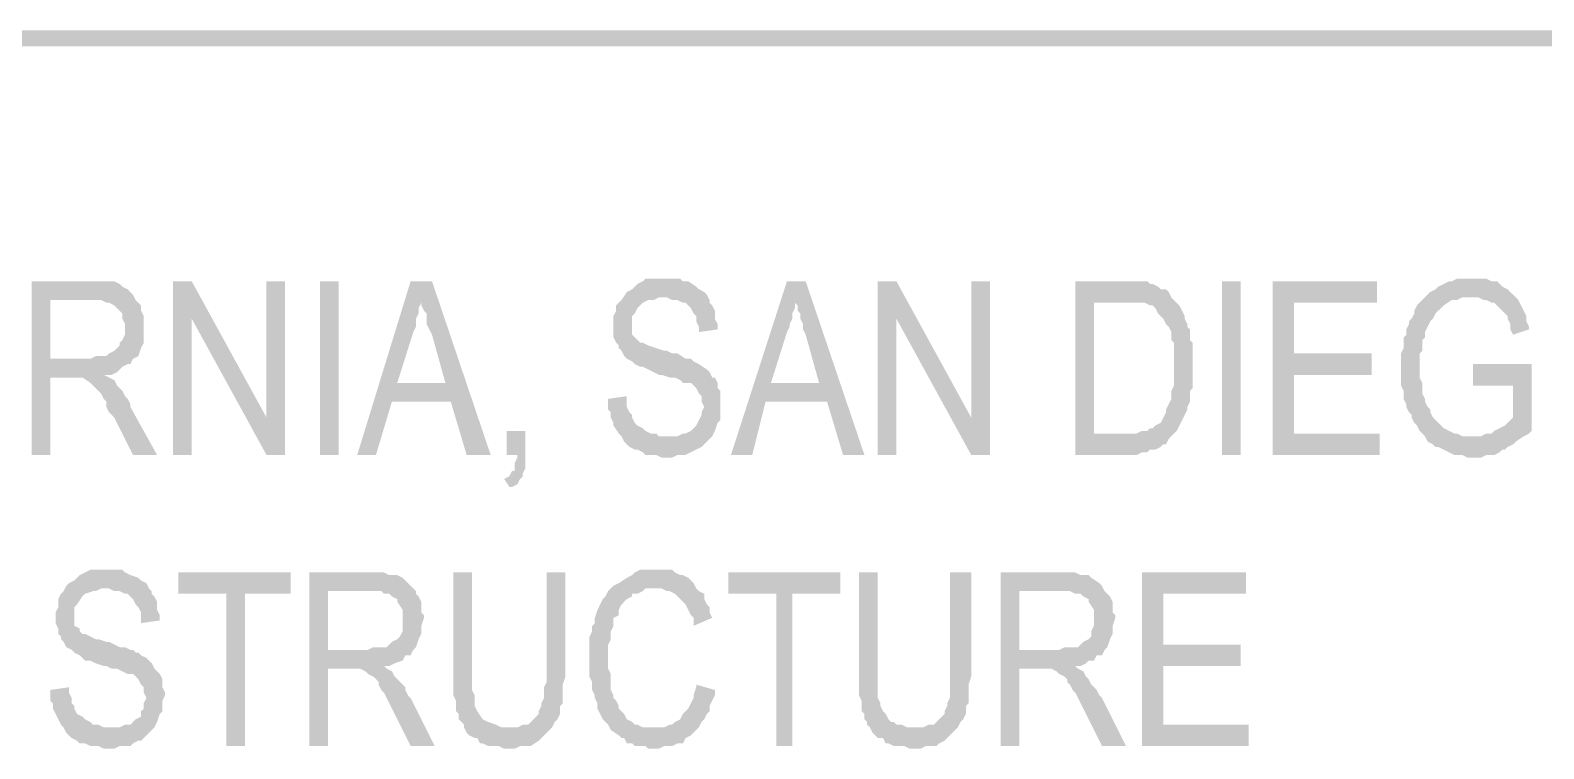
# Model space of a CAD drawing. Header units: inches. Extents: x -186 to 186, y -282 to 282.
# Drawn here: x 39.94 to 60.94, y -267.85 to -257.89 of the extents above; entities that cross this region are included whole.
import ezdxf

# ---------------------------------------------------------------- set-up
doc = ezdxf.new("R2010")
doc.units = ezdxf.units.IN
doc.header["$MEASUREMENT"] = 0
doc.layers.add('H', color=7, linetype='CONTINUOUS', lineweight=100)

msp = doc.modelspace()

# ---------------------------------------------------------------- hatches: boundary and pattern name
at = {"layer": 'H', "linetype": 'Continuous'}
for points in [[(186.111, -257.889), (-185.889, -258.111), (-186.111, -257.889)], [(185.889, -258.111), (186.111, -257.889), (-185.889, -258.111)], [(40.815, -261.37), (39.963, -261.37), (39.963, -263.778), (40.222, -263.778), (40.222, -262.704), (40.519, -262.704), (40.963, -262.667), (41, -262.667), (41.074, -262.667), (41.148, -262.63), (41.222, -262.556), (41.296, -262.519), (41.333, -262.519), (41.37, -262.444), (40.222, -262.444), (40.222, -261.63), (40.852, -261.63), (41.407, -261.63), (41.37, -261.556), (41.333, -261.519), (41.296, -261.481), (41.222, -261.444), (41.185, -261.407), (41.111, -261.37), (41.037, -261.37), (41, -261.37), (40.889, -261.37)], [(42.185, -261.37), (41.926, -261.37), (41.926, -263.778), (42.185, -263.778), (42.185, -261.889)], [(42.185, -261.37), (42.185, -261.889), (43.222, -263.778), (43.222, -263.259)], [(43.481, -261.37), (43.222, -261.37), (43.222, -263.259), (43.222, -263.778), (43.481, -263.778)], [(43.963, -263.778), (44.222, -263.778), (44.222, -261.37), (43.963, -261.37)], [(45.519, -261.37), (45.222, -261.37), (44.481, -263.778), (44.741, -263.778), (44.963, -263.037), (45.778, -263.037), (45.037, -262.778), (45.259, -262.074), (45.296, -262), (45.296, -261.963), (45.296, -261.889), (45.333, -261.815), (45.333, -261.741), (45.37, -261.667), (45.37, -261.63)], [(45.519, -261.37), (45.37, -261.63), (45.37, -261.667), (45.37, -261.704), (45.407, -261.778), (45.444, -261.815), (45.444, -261.889), (45.444, -261.963), (45.481, -262.037), (45.519, -262.111), (45.704, -262.778), (45.037, -262.778), (45.778, -263.037), (46, -263.778), (46.333, -263.778)], [(48.741, -261.333), (48.704, -261.333), (48.63, -261.333), (48.556, -261.333), (48.481, -261.333), (48.444, -261.37), (48.37, -261.407), (48.333, -261.444), (48.296, -261.481), (48.222, -261.519), (48.148, -261.63), (48.111, -261.667), (48.074, -261.704), (48.074, -261.778), (48.037, -261.852), (48.037, -261.889), (48.037, -262.074), (48.037, -262.148), (48.074, -262.222), (48.111, -262.259), (48.111, -262.296), (48.148, -262.333), (48.185, -262.407), (48.222, -262.444), (48.296, -262.481), (48.333, -262.519), (48.407, -262.556), (48.444, -262.556), (48.519, -262.593), (48.667, -262.667), (48.704, -262.667), (48.815, -262.704), (48.889, -262.704), (48.963, -262.741), (49, -262.778), (49.037, -262.778), (49.111, -262.778), (49.148, -262.815), (49.185, -262.852), (49.222, -262.926), (49.259, -262.963), (49.259, -263.037), (49.296, -263.111), (49.259, -263.185), (49.259, -263.222), (49.222, -263.296), (49.185, -263.37), (49.148, -263.407), (49.111, -263.444), (49.037, -263.481), (49, -263.481), (48.926, -263.519), (48.852, -263.519), (48.778, -263.519), (48.148, -263.519), (48.185, -263.593), (48.222, -263.63), (48.259, -263.667), (48.333, -263.704), (48.37, -263.704), (48.444, -263.741), (48.481, -263.778), (48.556, -263.778), (48.63, -263.778), (48.704, -263.815), (48.852, -263.815), (48.926, -263.778), (49, -263.778), (49.037, -263.778), (49.111, -263.741), (49.185, -263.704), (49.259, -263.667), (49.296, -263.63), (49.37, -263.556), (49.407, -263.519), (49.444, -263.444), (49.481, -263.333), (49.519, -263.296), (49.519, -263.222), (49.519, -263.148), (49.519, -263.074), (49.519, -263.037), (49.519, -262.963), (49.519, -262.889), (49.481, -262.852), (49.481, -262.778), (49.444, -262.704), (49.407, -262.704), (49.37, -262.63), (49.333, -262.593), (49.222, -262.519), (49.148, -262.481), (49.111, -262.444), (49.037, -262.444), (48.926, -262.37), (48.852, -262.37), (48.778, -262.333), (48.741, -262.333), (48.63, -262.296), (48.519, -262.259), (48.444, -262.222), (48.407, -262.222), (48.37, -262.185), (48.333, -262.148), (48.296, -262.111), (48.296, -262.037), (48.296, -261.926), (48.296, -261.852), (48.333, -261.815), (48.37, -261.741), (48.407, -261.704), (48.444, -261.667), (48.519, -261.63), (48.593, -261.63), (48.667, -261.593), (48.741, -261.593), (49.333, -261.556), (49.296, -261.519), (49.222, -261.481), (49.185, -261.444), (49.074, -261.37), (49, -261.37), (48.963, -261.333), (48.889, -261.333), (48.815, -261.333)], [(50.704, -261.37), (50.444, -261.37), (49.667, -263.778), (49.963, -263.778), (50.148, -263.037), (51, -263.037), (50.222, -262.778), (50.444, -262.074), (50.481, -262), (50.481, -261.963), (50.519, -261.889), (50.519, -261.815), (50.556, -261.741), (50.556, -261.667), (50.556, -261.63)], [(50.704, -261.37), (50.556, -261.63), (50.556, -261.667), (50.593, -261.704), (50.593, -261.778), (50.63, -261.815), (50.63, -261.889), (50.667, -261.963), (50.667, -262.037), (50.704, -262.111), (50.889, -262.778), (50.222, -262.778), (51, -263.037), (51.222, -263.778), (51.519, -263.778)], [(51.963, -261.37), (51.704, -261.37), (51.704, -263.778), (51.963, -263.778), (51.963, -261.889)], [(51.963, -261.37), (51.963, -261.889), (53, -263.778), (53, -263.259)], [(53.259, -261.37), (53, -261.37), (53, -263.259), (53, -263.778), (53.259, -263.778)], [(55.148, -261.37), (54.444, -261.37), (54.444, -263.778), (55.296, -263.778), (55.37, -263.741), (55.444, -263.741), (55.481, -263.704), (55.556, -263.704), (55.63, -263.667), (55.667, -263.63), (55.704, -263.63), (55.741, -263.556), (55.778, -263.519), (55.815, -263.481), (54.704, -263.481), (54.704, -261.667), (55.148, -261.667), (55.815, -261.63), (55.778, -261.593), (55.741, -261.519), (55.704, -261.481), (55.63, -261.481), (55.593, -261.444), (55.519, -261.407), (55.481, -261.407), (55.444, -261.37), (55.37, -261.37), (55.296, -261.37), (55.222, -261.37)], [(56.481, -263.778), (56.741, -263.778), (56.741, -261.37), (56.481, -261.37)], [(58.63, -261.37), (57.185, -261.37), (57.185, -263.778), (58.667, -263.778), (58.667, -263.481), (57.481, -263.481), (57.481, -262.667), (58.556, -262.667), (58.556, -262.37), (57.481, -262.37), (57.481, -261.667), (58.63, -261.667)], [(59.963, -261.333), (59.889, -261.333), (59.815, -261.333), (59.741, -261.333), (59.667, -261.37), (59.63, -261.37), (59.556, -261.407), (59.481, -261.444), (59.444, -261.481), (59.37, -261.519), (59.333, -261.556), (59.296, -261.593), (59.185, -261.704), (59.148, -261.778), (59.148, -261.815), (59.111, -261.889), (59.074, -261.926), (59.074, -261.963), (59.037, -262.037), (59.037, -262.111), (59, -262.148), (59, -262.222), (59, -262.296), (58.963, -262.37), (58.963, -262.444), (58.963, -262.481), (58.963, -262.593), (58.963, -262.667), (58.963, -262.815), (59, -262.889), (59, -262.963), (59, -263), (59.037, -263.074), (59.037, -263.111), (59.074, -263.185), (59.111, -263.222), (59.111, -263.259), (59.148, -263.333), (59.185, -263.37), (59.222, -263.444), (59.259, -263.481), (59.296, -263.519), (59.333, -263.593), (59.407, -263.63), (59.444, -263.667), (59.481, -263.667), (59.556, -263.704), (59.63, -263.741), (59.704, -263.778), (59.778, -263.778), (59.815, -263.778), (59.889, -263.815), (60.074, -263.815), (60.148, -263.778), (60.185, -263.778), (60.259, -263.778), (60.333, -263.741), (60.37, -263.704), (60.407, -263.704), (60.444, -263.667), (60.519, -263.63), (60.556, -263.593), (60.667, -263.519), (59.963, -263.519), (59.889, -263.519), (59.815, -263.519), (59.741, -263.481), (59.704, -263.481), (59.63, -263.444), (59.556, -263.407), (59.519, -263.37), (59.481, -263.333), (59.444, -263.296), (59.407, -263.259), (59.37, -263.185), (59.37, -263.148), (59.333, -263.111), (59.296, -263.037), (59.296, -263), (59.259, -262.926), (59.259, -262.852), (59.259, -262.778), (59.222, -262.704), (59.222, -262.63), (59.222, -262.556), (59.222, -262.519), (59.222, -262.37), (59.259, -262.333), (59.259, -262.259), (59.259, -262.185), (59.296, -262.148), (59.296, -262.074), (59.333, -262), (59.37, -261.926), (59.407, -261.889), (59.444, -261.815), (59.481, -261.778), (59.519, -261.741), (59.556, -261.704), (59.667, -261.63), (59.741, -261.63), (59.815, -261.593), (59.852, -261.593), (59.963, -261.593), (60.519, -261.556), (60.481, -261.519), (60.444, -261.481), (60.37, -261.444), (60.333, -261.407), (60.296, -261.37), (60.222, -261.37), (60.148, -261.333), (60.111, -261.333), (60.037, -261.333)], [(41.407, -261.63), (40.852, -261.63), (40.926, -261.63), (41, -261.667), (41.037, -261.667), (41.111, -261.704), (41.148, -261.741), (41.185, -261.778), (41.222, -261.815), (41.222, -261.889), (41.259, -261.963), (41.259, -262.111), (41.222, -262.185), (41.185, -262.222), (41.185, -262.259), (41.148, -262.296), (41.111, -262.333), (41.037, -262.37), (41, -262.407), (40.926, -262.407), (40.852, -262.407), (40.778, -262.444), (40.222, -262.444), (41.37, -262.444), (41.444, -262.407), (41.481, -262.296), (41.519, -262.222), (41.519, -262.148), (41.519, -262.111), (41.519, -262), (41.519, -261.963), (41.519, -261.889), (41.519, -261.852), (41.481, -261.778), (41.481, -261.704), (41.444, -261.667)], [(49.333, -261.556), (48.741, -261.593), (48.778, -261.593), (48.852, -261.63), (48.926, -261.63), (49, -261.667), (49.037, -261.667), (49.074, -261.704), (49.111, -261.741), (49.148, -261.815), (49.185, -261.852), (49.185, -261.926), (49.222, -262), (49.222, -262.074), (49.481, -262.037), (49.481, -261.963), (49.444, -261.889), (49.444, -261.852), (49.444, -261.778), (49.407, -261.704), (49.37, -261.667), (49.37, -261.63)], [(55.815, -261.63), (55.148, -261.667), (55.296, -261.667), (55.37, -261.667), (55.407, -261.667), (55.481, -261.704), (55.519, -261.704), (55.556, -261.741), (55.593, -261.815), (55.63, -261.852), (55.667, -261.889), (55.704, -261.963), (55.741, -262), (55.778, -262.074), (55.778, -262.111), (55.778, -262.185), (55.815, -262.222), (55.815, -262.333), (55.815, -262.37), (55.815, -262.667), (55.815, -262.778), (55.815, -262.815), (55.778, -262.889), (55.778, -262.963), (55.778, -263), (55.741, -263.074), (55.704, -263.148), (55.704, -263.185), (55.667, -263.259), (55.63, -263.333), (55.556, -263.37), (55.519, -263.407), (55.481, -263.407), (55.444, -263.444), (55.37, -263.444), (55.296, -263.481), (55.222, -263.481), (54.704, -263.481), (55.815, -263.481), (55.852, -263.444), (55.889, -263.37), (55.926, -263.296), (55.963, -263.222), (56, -263.148), (56, -263.111), (56.037, -263.037), (56.037, -262.963), (56.037, -262.889), (56.074, -262.852), (56.074, -262.778), (56.074, -262.37), (56.074, -262.296), (56.074, -262.222), (56.037, -262.185), (56.037, -262.111), (56.037, -262.037), (56, -262), (56, -261.963), (55.963, -261.889), (55.963, -261.852), (55.926, -261.778), (55.889, -261.704), (55.852, -261.667)], [(60.519, -261.556), (59.963, -261.593), (60.037, -261.593), (60.111, -261.63), (60.148, -261.63), (60.222, -261.667), (60.259, -261.667), (60.296, -261.704), (60.37, -261.778), (60.407, -261.815), (60.444, -261.852), (60.444, -261.889), (60.481, -261.963), (60.481, -262.037), (60.519, -262.111), (60.741, -262.037), (60.741, -262), (60.704, -261.926), (60.704, -261.852), (60.667, -261.778), (60.593, -261.63)], [(40.963, -262.667), (40.519, -262.704), (40.593, -262.704), (40.667, -262.704), (40.778, -262.778), (40.815, -262.815), (40.852, -262.852), (40.889, -262.889), (40.926, -262.926), (40.963, -263), (41, -263.037), (41, -263.111), (41.037, -263.185), (41.111, -263.259), (41.37, -263.778), (41.704, -263.778), (41.333, -263.111), (41.333, -263.074), (41.296, -263), (41.259, -262.963), (41.222, -262.889), (41.185, -262.852), (41.148, -262.815), (41.111, -262.741), (41.037, -262.704)], [(60.778, -262.519), (59.963, -262.519), (59.963, -262.815), (60.519, -262.815), (60.519, -263.259), (60.481, -263.296), (60.444, -263.333), (60.407, -263.37), (60.333, -263.407), (60.259, -263.444), (60.222, -263.481), (60.148, -263.481), (60.074, -263.519), (60.037, -263.519), (59.963, -263.519), (60.667, -263.519), (60.741, -263.481), (60.778, -263.444)], [(48.222, -262.963), (47.963, -263), (47.963, -263.037), (47.963, -263.148), (48, -263.185), (48, -263.259), (48.037, -263.333), (48.037, -263.37), (48.111, -263.481), (48.148, -263.519), (48.778, -263.519), (48.741, -263.519), (48.667, -263.519), (48.63, -263.481), (48.556, -263.481), (48.481, -263.444), (48.444, -263.407), (48.37, -263.37), (48.333, -263.333), (48.296, -263.259), (48.296, -263.222), (48.259, -263.185), (48.222, -263.111), (48.222, -263.037)], [(46.815, -263.444), (46.556, -263.444), (46.556, -263.778), (46.704, -263.778), (46.704, -263.815), (46.667, -263.889), (46.667, -263.963), (46.667, -264), (46.63, -264), (46.593, -264.074), (46.519, -264.111), (46.593, -264.222), (46.63, -264.222), (46.704, -264.185), (46.741, -264.111), (46.778, -264.074), (46.778, -264.037), (46.815, -263.963), (46.815, -263.889), (46.815, -263.852), (46.815, -263.778)], [(41, -265.37), (40.963, -265.37), (40.889, -265.37), (40.815, -265.37), (40.778, -265.37), (40.704, -265.407), (40.63, -265.444), (40.593, -265.481), (40.556, -265.519), (40.481, -265.556), (40.444, -265.593), (40.407, -265.667), (40.37, -265.704), (40.333, -265.778), (40.333, -265.815), (40.333, -265.889), (40.296, -265.963), (40.296, -266.111), (40.333, -266.185), (40.333, -266.259), (40.37, -266.296), (40.37, -266.333), (40.407, -266.37), (40.444, -266.444), (40.519, -266.481), (40.556, -266.519), (40.63, -266.556), (40.704, -266.63), (40.778, -266.63), (40.852, -266.667), (40.963, -266.704), (41, -266.704), (41.074, -266.741), (41.148, -266.741), (41.222, -266.778), (41.296, -266.815), (41.333, -266.815), (41.37, -266.815), (41.407, -266.852), (41.444, -266.889), (41.481, -266.963), (41.519, -267), (41.519, -267.074), (41.556, -267.148), (41.519, -267.222), (41.519, -267.296), (41.481, -267.333), (41.481, -267.407), (41.407, -267.444), (41.37, -267.481), (41.333, -267.519), (41.259, -267.519), (41.185, -267.556), (41.148, -267.556), (41.037, -267.556), (40.407, -267.556), (40.444, -267.63), (40.481, -267.667), (40.519, -267.704), (40.593, -267.741), (40.63, -267.778), (40.704, -267.778), (40.778, -267.815), (40.815, -267.815), (40.889, -267.815), (40.963, -267.852), (41.111, -267.852), (41.185, -267.815), (41.259, -267.815), (41.333, -267.815), (41.37, -267.778), (41.444, -267.741), (41.481, -267.741), (41.519, -267.704), (41.556, -267.667), (41.667, -267.556), (41.704, -267.481), (41.741, -267.37), (41.778, -267.333), (41.778, -267.259), (41.778, -267.185), (41.815, -267.111), (41.815, -267.074), (41.778, -267), (41.778, -266.963), (41.778, -266.889), (41.741, -266.815), (41.704, -266.778), (41.667, -266.741), (41.63, -266.667), (41.593, -266.63), (41.556, -266.593), (41.481, -266.556), (41.444, -266.519), (41.407, -266.519), (41.37, -266.481), (41.333, -266.481), (41.259, -266.444), (41.185, -266.444), (41.111, -266.407), (41.037, -266.37), (41, -266.37), (40.889, -266.333), (40.852, -266.333), (40.778, -266.296), (40.704, -266.259), (40.667, -266.259), (40.63, -266.222), (40.63, -266.185), (40.556, -266.148), (40.556, -266.074), (40.556, -265.963), (40.556, -265.889), (40.593, -265.852), (40.667, -265.741), (40.704, -265.704), (40.815, -265.667), (40.852, -265.667), (40.926, -265.63), (41, -265.63), (41.593, -265.63), (41.556, -265.556), (41.481, -265.519), (41.444, -265.481), (41.333, -265.444), (41.259, -265.407), (41.222, -265.37), (41.148, -265.37), (41.074, -265.37)], [(43.556, -265.407), (42, -265.407), (42, -265.704), (42.667, -265.704), (42.667, -267.815), (42.926, -267.815), (42.926, -265.704), (43.556, -265.704)], [(44.704, -265.407), (43.815, -265.407), (43.815, -267.815), (44.074, -267.815), (44.074, -266.741), (44.37, -266.741), (44.852, -266.704), (44.926, -266.704), (45, -266.667), (45.111, -266.63), (45.148, -266.556), (45.222, -266.556), (45.259, -266.481), (44.074, -266.481), (44.074, -265.667), (44.704, -265.667), (45.296, -265.667), (45.222, -265.593), (45.185, -265.556), (45.111, -265.481), (45.037, -265.444), (45, -265.444), (44.926, -265.444), (44.852, -265.407), (44.778, -265.407)], [(46.074, -265.407), (45.815, -265.407), (45.815, -266.963), (45.815, -267.037), (45.815, -267.111), (45.852, -267.185), (45.852, -267.259), (45.852, -267.333), (45.889, -267.37), (45.889, -267.444), (45.926, -267.481), (45.963, -267.519), (45.963, -267.556), (46.556, -267.556), (46.519, -267.556), (46.481, -267.556), (46.407, -267.519), (46.296, -267.481), (46.222, -267.444), (46.148, -267.333), (46.111, -267.259), (46.111, -267.222), (46.111, -267.148), (46.111, -267.111), (46.074, -267.037), (46.074, -266.963), (46.074, -266.889), (46.074, -266.778)], [(47.37, -265.407), (47.111, -265.407), (47.111, -266.926), (47.074, -267), (47.074, -267.074), (47.074, -267.148), (47.037, -267.222), (47.037, -267.259), (47, -267.333), (47, -267.37), (46.963, -267.407), (46.926, -267.444), (46.889, -267.481), (46.852, -267.519), (46.778, -267.519), (46.704, -267.556), (46.63, -267.556), (46.556, -267.556), (45.963, -267.556), (46, -267.63), (46.037, -267.667), (46.111, -267.704), (46.148, -267.704), (46.185, -267.778), (46.222, -267.778), (46.296, -267.815), (46.37, -267.815), (46.444, -267.815), (46.519, -267.852), (46.667, -267.852), (46.741, -267.815), (46.815, -267.815), (46.889, -267.815), (47, -267.741), (47.037, -267.704), (47.074, -267.667), (47.111, -267.63), (47.148, -267.593), (47.185, -267.556), (47.222, -267.481), (47.259, -267.444), (47.296, -267.37), (47.296, -267.333), (47.296, -267.259), (47.333, -267.222), (47.333, -267.148), (47.333, -267.074), (47.333, -266.963), (47.37, -266.852), (47.37, -266.778)], [(48.63, -265.37), (48.593, -265.37), (48.519, -265.37), (48.481, -265.37), (48.407, -265.37), (48.333, -265.407), (48.296, -265.444), (48.222, -265.481), (48.111, -265.556), (48.037, -265.593), (48, -265.63), (48.63, -265.63), (48.667, -265.63), (48.704, -265.63), (48.778, -265.667), (48.815, -265.667), (48.889, -265.704), (48.926, -265.741), (48.963, -265.778), (49, -265.815), (49.037, -265.852), (49.074, -265.926), (49.111, -266), (49.148, -266.037), (49.148, -266.148), (49.407, -266.037), (49.37, -265.963), (49.37, -265.889), (49.333, -265.852), (49.296, -265.778), (49.296, -265.704), (49.222, -265.667), (49.185, -265.63), (49.148, -265.556), (49.111, -265.519), (49.074, -265.481), (49, -265.444), (48.963, -265.444), (48.889, -265.407), (48.852, -265.37), (48.778, -265.37), (48.704, -265.37)], [(51.185, -265.407), (49.63, -265.407), (49.63, -265.704), (50.296, -265.704), (50.296, -267.815), (50.519, -267.815), (50.519, -265.704), (51.185, -265.704)], [(51.704, -265.407), (51.444, -265.407), (51.444, -266.963), (51.444, -267.037), (51.444, -267.111), (51.481, -267.185), (51.481, -267.259), (51.481, -267.333), (51.519, -267.37), (51.519, -267.444), (51.556, -267.481), (51.556, -267.519), (51.593, -267.556), (52.185, -267.556), (52.148, -267.556), (52.111, -267.556), (52.037, -267.519), (51.963, -267.519), (51.926, -267.481), (51.889, -267.481), (51.852, -267.444), (51.815, -267.37), (51.778, -267.333), (51.741, -267.259), (51.741, -267.222), (51.704, -267.148), (51.704, -267.111), (51.704, -267.037), (51.704, -266.963), (51.704, -266.889), (51.704, -266.778)], [(53, -265.407), (52.704, -265.407), (52.704, -266.926), (52.704, -267), (52.704, -267.074), (52.704, -267.148), (52.667, -267.222), (52.667, -267.259), (52.63, -267.333), (52.63, -267.37), (52.593, -267.407), (52.556, -267.444), (52.519, -267.481), (52.481, -267.519), (52.407, -267.519), (52.333, -267.556), (52.259, -267.556), (52.185, -267.556), (51.593, -267.556), (51.63, -267.63), (51.667, -267.667), (51.704, -267.704), (51.778, -267.704), (51.815, -267.778), (51.852, -267.778), (51.926, -267.815), (52, -267.815), (52.074, -267.815), (52.148, -267.852), (52.296, -267.852), (52.37, -267.815), (52.444, -267.815), (52.519, -267.815), (52.556, -267.778), (52.63, -267.741), (52.667, -267.704), (52.704, -267.667), (52.778, -267.593), (52.815, -267.556), (52.852, -267.481), (52.889, -267.444), (52.926, -267.37), (52.926, -267.333), (52.926, -267.259), (52.963, -267.222), (52.963, -267.148), (52.963, -267.074), (52.963, -266.963), (53, -266.852), (53, -266.778)], [(54.296, -265.407), (53.407, -265.407), (53.407, -267.815), (53.667, -267.815), (53.667, -266.741), (53.963, -266.741), (54.444, -266.704), (54.519, -266.704), (54.593, -266.667), (54.63, -266.63), (54.704, -266.63), (54.741, -266.556), (54.815, -266.556), (54.852, -266.481), (53.667, -266.481), (53.667, -265.667), (54.296, -265.667), (54.852, -265.667), (54.815, -265.593), (54.778, -265.556), (54.667, -265.481), (54.63, -265.444), (54.556, -265.444), (54.519, -265.444), (54.444, -265.407), (54.37, -265.407)], [(56.815, -265.407), (55.37, -265.407), (55.37, -267.815), (56.852, -267.815), (56.852, -267.519), (55.667, -267.519), (55.667, -266.704), (56.741, -266.704), (56.741, -266.407), (55.667, -266.407), (55.667, -265.704), (56.815, -265.704)], [(41.593, -265.63), (41, -265.63), (41.037, -265.63), (41.111, -265.667), (41.185, -265.667), (41.259, -265.704), (41.296, -265.704), (41.37, -265.778), (41.407, -265.852), (41.444, -265.889), (41.481, -265.963), (41.481, -266.037), (41.481, -266.111), (41.741, -266.074), (41.741, -266), (41.704, -265.926), (41.704, -265.889), (41.704, -265.815), (41.667, -265.741), (41.63, -265.704), (41.63, -265.667)], [(48, -265.63), (47.963, -265.667), (47.926, -265.741), (47.889, -265.778), (47.852, -265.852), (47.815, -265.926), (47.778, -266.037), (47.778, -266.111), (47.741, -266.148), (47.741, -266.222), (47.704, -266.296), (47.704, -266.37), (47.704, -266.444), (47.704, -266.778), (47.704, -266.852), (47.741, -266.926), (47.741, -267), (47.741, -267.037), (47.778, -267.111), (47.778, -267.148), (47.815, -267.222), (47.815, -267.296), (47.852, -267.37), (47.889, -267.444), (47.926, -267.481), (47.963, -267.519), (48, -267.593), (48.111, -267.667), (48.148, -267.704), (48.185, -267.704), (48.222, -267.778), (48.296, -267.778), (48.333, -267.815), (48.407, -267.815), (48.481, -267.815), (48.519, -267.852), (48.667, -267.852), (48.741, -267.815), (48.815, -267.815), (48.852, -267.815), (48.926, -267.778), (49, -267.778), (49.037, -267.704), (49.111, -267.667), (49.185, -267.593), (48.593, -267.556), (48.556, -267.556), (48.519, -267.556), (48.444, -267.556), (48.37, -267.519), (48.333, -267.519), (48.296, -267.481), (48.222, -267.444), (48.185, -267.37), (48.148, -267.333), (48.111, -267.296), (48.111, -267.259), (48.074, -267.185), (48.037, -267.148), (48.037, -267.111), (48, -267.037), (48, -266.963), (48, -266.889), (48, -266.815), (47.963, -266.741), (47.963, -266.407), (48, -266.333), (48, -266.296), (48, -266.222), (48.037, -266.148), (48.037, -266.111), (48.037, -266.037), (48.111, -266), (48.111, -265.926), (48.148, -265.852), (48.185, -265.815), (48.222, -265.778), (48.296, -265.741), (48.296, -265.704), (48.37, -265.704), (48.444, -265.667), (48.481, -265.63), (48.556, -265.63), (48.63, -265.63)], [(45.296, -265.667), (44.704, -265.667), (44.815, -265.667), (44.852, -265.704), (44.926, -265.704), (44.963, -265.741), (45.037, -265.778), (45.037, -265.815), (45.111, -265.926), (45.111, -266), (45.111, -266.148), (45.111, -266.222), (45.074, -266.296), (45.037, -266.333), (44.963, -266.37), (44.926, -266.407), (44.889, -266.444), (44.852, -266.444), (44.815, -266.444), (44.704, -266.444), (44.63, -266.481), (44.074, -266.481), (45.259, -266.481), (45.296, -266.444), (45.333, -266.333), (45.37, -266.259), (45.37, -266.185), (45.37, -266.148), (45.407, -266.037), (45.407, -266), (45.37, -265.963), (45.37, -265.889), (45.37, -265.815), (45.333, -265.741), (45.296, -265.704)], [(54.852, -265.667), (54.296, -265.667), (54.37, -265.667), (54.444, -265.704), (54.519, -265.704), (54.556, -265.741), (54.63, -265.778), (54.63, -265.815), (54.704, -265.926), (54.704, -266), (54.704, -266.148), (54.667, -266.222), (54.667, -266.296), (54.63, -266.333), (54.556, -266.37), (54.519, -266.407), (54.481, -266.444), (54.444, -266.444), (54.37, -266.444), (54.296, -266.444), (54.222, -266.481), (53.667, -266.481), (54.852, -266.481), (54.889, -266.444), (54.926, -266.333), (54.963, -266.259), (54.963, -266.185), (54.963, -266.148), (55, -266.037), (55, -266), (54.963, -265.963), (54.963, -265.889), (54.963, -265.815), (54.926, -265.741), (54.889, -265.704)], [(44.852, -266.704), (44.37, -266.741), (44.407, -266.741), (44.481, -266.741), (44.519, -266.741), (44.593, -266.778), (44.63, -266.815), (44.704, -266.852), (44.741, -266.889), (44.778, -266.926), (44.778, -266.963), (44.815, -267.037), (44.852, -267.074), (44.889, -267.148), (44.926, -267.222), (44.963, -267.296), (45.222, -267.815), (45.556, -267.815), (45.222, -267.148), (45.185, -267.111), (45.148, -267.037), (45.148, -267), (45.111, -266.963), (45.037, -266.889), (45, -266.852), (44.963, -266.778), (44.889, -266.741)], [(54.444, -266.704), (53.963, -266.741), (54, -266.741), (54.037, -266.741), (54.111, -266.741), (54.185, -266.778), (54.222, -266.815), (54.296, -266.852), (54.333, -266.889), (54.333, -266.926), (54.37, -266.963), (54.407, -267.037), (54.444, -267.074), (54.481, -267.148), (54.519, -267.222), (54.556, -267.296), (54.815, -267.815), (55.148, -267.815), (54.815, -267.148), (54.778, -267.111), (54.741, -267.037), (54.704, -267), (54.667, -266.963), (54.63, -266.889), (54.593, -266.852), (54.556, -266.778), (54.481, -266.741)], [(40.481, -267), (40.222, -267.037), (40.222, -267.111), (40.222, -267.185), (40.259, -267.222), (40.259, -267.296), (40.296, -267.37), (40.333, -267.444), (40.37, -267.519), (40.407, -267.556), (41.037, -267.556), (41, -267.556), (40.963, -267.556), (40.889, -267.519), (40.815, -267.519), (40.778, -267.481), (40.704, -267.444), (40.667, -267.407), (40.593, -267.37), (40.556, -267.296), (40.556, -267.259), (40.519, -267.222), (40.519, -267.148), (40.481, -267.074)], [(49.185, -266.963), (49.185, -267), (49.148, -267.111), (49.148, -267.148), (49.111, -267.222), (49.074, -267.296), (49.037, -267.333), (49, -267.37), (48.963, -267.444), (48.889, -267.481), (48.852, -267.519), (48.815, -267.519), (48.741, -267.556), (48.667, -267.556), (48.593, -267.556), (49.185, -267.593), (49.222, -267.556), (49.259, -267.481), (49.296, -267.444), (49.333, -267.37), (49.37, -267.333), (49.37, -267.259), (49.407, -267.185), (49.444, -267.111), (49.444, -267.037)]]:
    msp.add_hatch(color=0, dxfattribs=at).paths.add_polyline_path(points)

doc.saveas('drawing.dxf')
